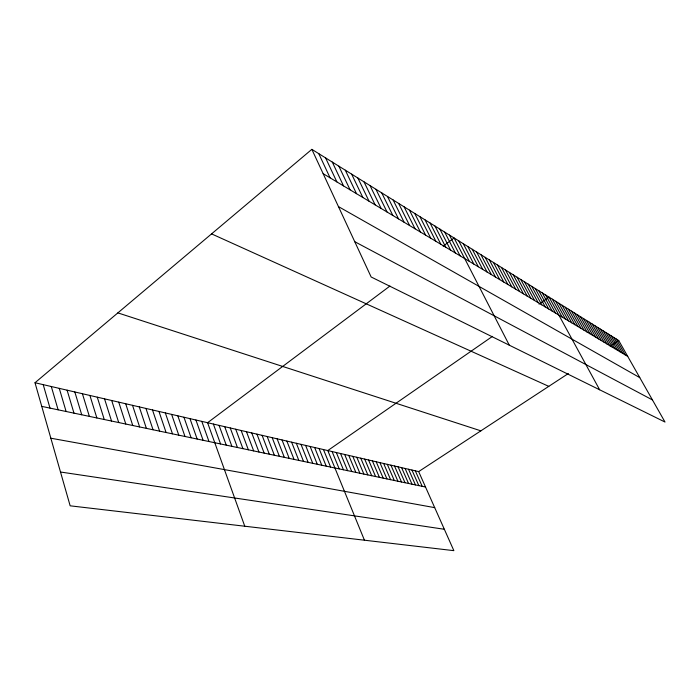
<?xml version="1.0" encoding="UTF-8"?>
<svg xmlns="http://www.w3.org/2000/svg" width="700" height="700" viewBox="0 0 700 700"><rect width="100%" height="100%" fill="white"/><g stroke="black" fill="none" stroke-linecap="round" stroke-linejoin="round"><path stroke-width="1.05" d="M35 382.743L418.652 471.599L453.863 550.655L70.157 505.82L35 382.743L311.85 149.345L618.721 340.541L665 422.039L371.149 276.99L311.85 149.345M389.944 286.046L207.585 422.713L244.764 526.216M443.144 246.172L454.09 237.965L509.294 345.179M492.476 336.376L327.793 450.555L364.438 540.207M539.026 304.098L549.062 297.141L599.646 389.777M418.652 471.599L568.347 373.537M610.181 346.132L618.721 340.541M60.498 472.01L444.342 529.27M50.846 438.217L434.709 507.64M41.746 406.376L425.53 487.034M117.862 312.882L480.874 430.841M211.575 233.888L548.782 386.356M354.76 241.701L652.452 399.936M338.45 206.596L639.782 377.632M323.155 173.679L627.734 356.414M616.192 338.966L625.24 354.909M613.637 337.374L622.711 353.395M611.048 335.755L620.156 351.864M608.431 334.127L617.575 350.315M605.789 332.483L614.959 348.749M603.111 330.811L612.316 347.156M600.399 329.123L609.639 345.555M597.66 327.416L606.935 343.928M594.895 325.692L604.196 342.283M592.086 323.942L601.423 340.62M589.251 322.175L598.614 338.94M586.381 320.39L595.779 337.243M583.476 318.579L592.909 335.519M580.536 316.75L590.004 333.769M577.561 314.895L587.055 332.01M574.551 313.014L584.08 330.216M571.497 311.115L581.061 328.414M568.409 309.19L578.016 326.576M565.285 307.248L574.919 324.721M562.126 305.279L571.795 322.849M558.924 303.284L568.619 320.95M555.678 301.262L565.416 319.016M552.387 299.215L562.161 317.074M545.694 295.041L555.529 313.092M542.281 292.915L552.151 311.062M538.816 290.754L548.73 309.006M535.316 288.575L545.256 306.933M531.764 286.361L541.739 304.815M528.168 284.121L538.178 302.68M524.519 281.846L534.564 300.519M520.826 279.545L530.906 298.322M517.081 277.209L527.196 296.091M513.284 274.846L523.434 293.834M509.434 272.449L519.619 291.55M505.531 270.016L515.751 289.223M501.576 267.549L511.831 286.869M497.56 265.055L507.85 284.489M493.491 262.517L503.816 282.065M489.361 259.945L499.721 279.606M485.179 257.338L495.565 277.121M480.926 254.686L491.356 274.592M476.621 252L487.077 272.02M472.246 249.279L482.738 269.421M467.81 246.514L478.336 266.779M463.304 243.705L473.865 264.101M458.736 240.861L469.332 261.371M449.435 235.069L460.093 255.832M444.701 232.12L455.394 253.015M439.898 229.127L450.625 250.154M435.024 226.082L445.777 247.249M430.071 223.002L440.86 244.291M425.04 219.87L435.864 241.299M419.93 216.685L430.78 238.245M414.741 213.447L425.618 235.148M409.465 210.157L420.376 232.006M404.101 206.824L415.047 228.804M398.659 203.429L409.623 225.557M393.12 199.972L404.119 222.25M387.485 196.472L398.519 218.89M381.762 192.903L392.822 215.469M375.944 189.28L387.03 211.995M370.029 185.588L381.132 208.46M364.009 181.843L375.139 204.864M357.884 178.019L369.04 201.206M351.654 174.143L362.836 197.479M345.31 170.188L356.51 193.69M338.852 166.171L350.079 189.831M332.29 162.076L343.534 185.903M325.596 157.911L336.866 181.904M318.789 153.668L330.076 177.826M415.31 470.82L422.196 486.334M411.933 470.041L418.836 485.625M408.529 469.254L415.441 484.907M405.081 468.449L412.002 484.19M401.599 467.644L408.537 483.464M398.081 466.83L405.029 482.72M394.529 466.008L401.485 481.976M390.933 465.176L397.906 481.224M387.301 464.336L394.284 480.463M383.635 463.488L390.626 479.701M379.925 462.63L386.934 478.923M376.18 461.755L383.189 478.135M372.391 460.88L379.409 477.339M368.559 459.996L375.594 476.534M364.683 459.095L371.726 475.729M360.762 458.185L367.824 474.906M356.808 457.275L363.869 474.075M352.8 456.347L359.879 473.235M348.749 455.403L355.836 472.386M344.654 454.457L351.75 471.529M340.515 453.495L347.611 470.654M336.324 452.524L343.429 469.779M332.08 451.544L339.203 468.886M323.461 449.549L330.592 467.075M319.069 448.534L326.209 466.156M314.632 447.501L321.781 465.229M310.135 446.46L317.293 464.284M305.594 445.41L312.751 463.33M300.991 444.342L308.158 462.367M296.336 443.266L303.511 461.387M291.62 442.172L298.804 460.399M286.851 441.07L294.035 459.392M282.021 439.95L289.214 458.377M277.13 438.821L284.322 457.354M272.186 437.675L279.379 456.312M267.172 436.511L274.374 455.262M262.098 435.339L269.299 454.195M256.961 434.149L264.162 453.119M251.755 432.941L258.956 452.025M246.479 431.725L253.68 450.914M241.141 430.483L248.343 449.794M235.734 429.231L242.935 448.656M230.248 427.963L237.449 447.501M224.7 426.676L231.892 446.338M219.065 425.373L226.266 445.156M213.369 424.051L220.561 443.957M201.793 421.374L208.985 441.516M195.921 420.009L203.105 440.283M189.971 418.635L197.146 439.031M183.942 417.235L191.109 437.762M177.826 415.817L184.984 436.476M171.623 414.382L178.78 435.172M165.34 412.93L172.48 433.851M158.961 411.451L166.093 432.504M152.495 409.955L159.617 431.148M145.941 408.433L153.046 429.765M139.282 406.892L146.379 428.365M132.536 405.335L139.615 426.939M125.694 403.751L132.755 425.495M118.746 402.141L125.79 424.034M111.694 400.505L118.72 422.546M104.536 398.851L111.545 421.041M97.274 397.171L104.256 419.51M89.906 395.456L96.862 417.953M82.416 393.724L89.355 416.377M74.821 391.965L81.725 414.776M67.104 390.18L73.981 413.149M59.264 388.36L66.115 411.495M51.301 386.523L58.117 409.815M43.216 384.65L49.998 408.109"/></g></svg>
